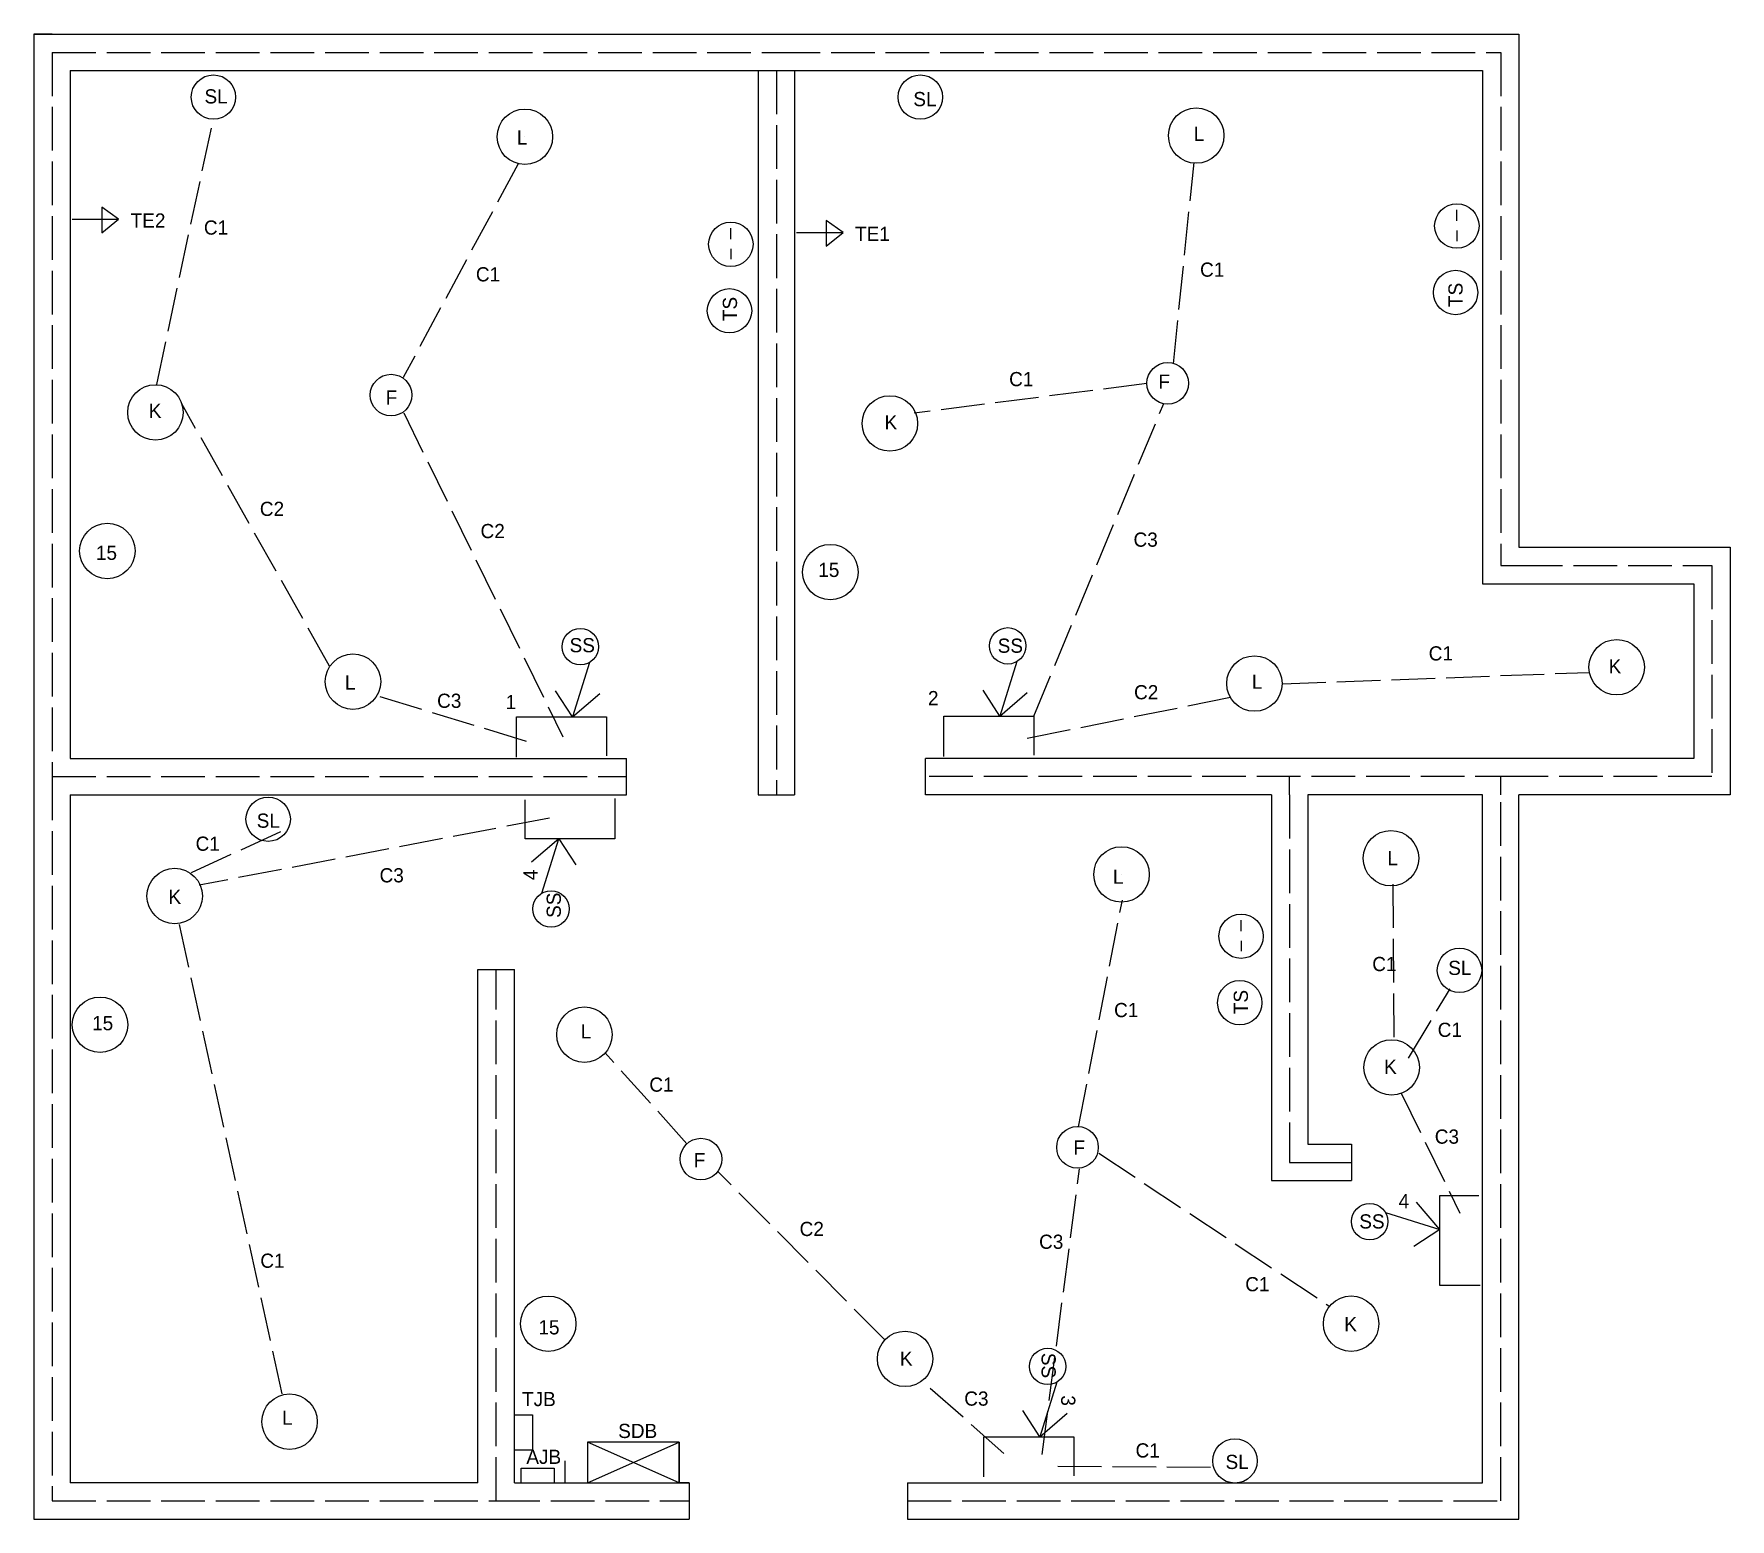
# Model space of a CAD drawing. Header units: inches. Extents: x 32 to 498, y 13 to 421.
import ezdxf

# ---------------------------------------------------------------- set-up
doc = ezdxf.new("R2010")
doc.units = ezdxf.units.IN
doc.header["$MEASUREMENT"] = 0
doc.linetypes.add('ACAD_ISO02W100', pattern=[15, 12, -3])

msp = doc.modelspace()

# ---------------------------------------------------------------- linework, layer by layer
for p, q in [((32.07, 420.8), (37.07, 420.8)), ((32.07, 420.74), (236.07, 420.74)), ((32.07, 420.74), (32.07, 216.74)), ((236.07, 420.74), (440.07, 420.74)), ((236.07, 420.74), (440.07, 420.74)), ((440.07, 420.74), (440.07, 279.74)), ((440.07, 420.74), (440.07, 279.74)), ((42.07, 410.74), (236.07, 410.74)), ((42.07, 410.74), (42.07, 221.74)), ((231.07, 410.74), (231.07, 211.74)), ((236.07, 410.74), (430.07, 410.74)), ((241.07, 410.74), (241.07, 211.74)), ((241.07, 410.74), (241.07, 211.74)), ((430.07, 410.74), (430.07, 279.74)), ((166.96, 392.55), (166.96, 392.55)), ((351.39, 392.87), (351.39, 392.87)), ((55.34, 369.91), (50.71, 373.2)), ((50.71, 373.2), (50.71, 366.13)), ((42.6, 369.91), (55.34, 369.91)), ((50.71, 366.13), (55.34, 369.91)), ((254.36, 366.25), (249.73, 369.53)), ((249.73, 369.53), (249.73, 362.46)), ((423.04, 369.47), (423.04, 372.47)), ((223.55, 364.44), (223.55, 367.44)), ((241.62, 366.25), (254.36, 366.25)), ((249.73, 362.46), (254.36, 366.25)), ((423.01, 366.79), (422.99, 363.9)), ((223.53, 361.76), (223.5, 358.87)), ((130.19, 321.57), (130.19, 321.57)), ((130.19, 321.57), (130.19, 321.57)), ((130.19, 321.57), (130.19, 321.57)), ((130.19, 321.57), (130.19, 321.57)), ((343.57, 324.8), (343.57, 324.8)), ((343.57, 324.8), (343.57, 324.8)), ((343.57, 324.8), (343.57, 324.8)), ((343.57, 324.8), (343.57, 324.8)), ((65.45, 316.8), (65.45, 316.8)), ((267.23, 313.77), (267.23, 313.77)), ((430.07, 279.74), (430.07, 269.74)), ((435.07, 279.74), (435.07, 274.74)), ((440.07, 279.74), (498.07, 279.74)), ((498.07, 279.74), (498.07, 211.74)), ((435.07, 274.74), (440.07, 274.74)), ((430.07, 269.74), (440.07, 269.74)), ((440.07, 269.74), (488.07, 269.74)), ((488.07, 269.74), (488.07, 221.74)), ((184.72, 248.1), (180.04, 233.13)), ((302.13, 248.34), (297.45, 233.38)), ((119.73, 242.83), (119.73, 242.83)), ((367.39, 242.32), (367.39, 242.32)), ((466.92, 246.81), (466.92, 246.81)), ((180.04, 233.13), (175.41, 240.28)), ((180.04, 233.13), (187.58, 239.57)), ((297.45, 233.38), (292.83, 240.53)), ((297.45, 233.38), (304.99, 239.81)), ((164.68, 222.06), (164.68, 233.13)), ((164.68, 233.13), (189.37, 233.13)), ((180.04, 233.13), (180.04, 233.13)), ((180.04, 233.13), (180.04, 233.13)), ((189.37, 233.13), (189.37, 222.42)), ((282.09, 222.3), (282.09, 233.38)), ((282.09, 233.38), (306.78, 233.38)), ((297.45, 233.38), (297.45, 233.38)), ((297.45, 233.38), (297.45, 233.38)), ((306.78, 233.38), (306.78, 222.66)), ((42.07, 221.74), (194.89, 221.74)), ((194.89, 211.74), (194.89, 221.74)), ((440.07, 221.74), (276.99, 221.74)), ((276.99, 211.74), (276.99, 221.74)), ((488.07, 221.74), (440.07, 221.74)), ((32.07, 216.74), (32.07, 12.74)), ((435.07, 211.74), (435.07, 216.74)), ((42.07, 211.74), (42.07, 22.74)), ((42.07, 211.74), (194.89, 211.74)), ((166.99, 199.66), (166.99, 210.38)), ((191.67, 210.74), (191.67, 199.66)), ((231.07, 211.74), (241.07, 211.74)), ((372.07, 211.74), (276.99, 211.74)), ((372.07, 211.74), (372.07, 115.74)), ((430.07, 211.74), (382.07, 211.74)), ((382.07, 211.74), (382.07, 115.74)), ((430.07, 22.74), (430.07, 211.74)), ((498.07, 211.74), (440.07, 211.74)), ((440.07, 12.74), (440.07, 211.74)), ((191.67, 199.66), (166.99, 199.66)), ((176.31, 199.66), (168.77, 193.23)), ((171.64, 184.7), (176.31, 199.66)), ((176.31, 199.66), (176.31, 199.66)), ((176.31, 199.66), (176.31, 199.66)), ((176.31, 199.66), (180.94, 192.52)), ((404.91, 194.32), (404.91, 194.32)), ((330.88, 189.86), (330.88, 189.86)), ((70.74, 183.93), (70.74, 183.93)), ((363.75, 174.32), (363.75, 177.32)), ((363.73, 171.65), (363.71, 168.75)), ((154.07, 22.74), (154.07, 163.74)), ((154.07, 163.74), (164.07, 163.74)), ((164.07, 22.74), (164.07, 163.74)), ((183.31, 145.84), (183.31, 145.84)), ((405.08, 136.84), (405.08, 136.84)), ((318.78, 114.87), (318.78, 114.87)), ((318.78, 114.87), (318.78, 114.87)), ((318.78, 114.87), (318.78, 114.87)), ((318.78, 114.87), (318.78, 114.87)), ((372.07, 115.74), (372.07, 105.74)), ((377.07, 115.74), (377.07, 110.74)), ((382.07, 115.74), (394.07, 115.74)), ((394.07, 115.74), (394.07, 105.74)), ((215.33, 111.64), (215.33, 111.64)), ((215.33, 111.64), (215.33, 111.64)), ((215.33, 111.64), (215.33, 111.64)), ((215.33, 111.64), (215.33, 111.64)), ((382.07, 110.74), (394.07, 110.74)), ((372.07, 105.74), (382.07, 105.74)), ((382.07, 105.74), (394.07, 105.74)), ((418.36, 92.29), (411.92, 99.83)), ((418.36, 76.93), (418.36, 101.61)), ((418.36, 101.61), (429.08, 101.61)), ((403.39, 96.96), (418.36, 92.29)), ((418.36, 92.29), (411.21, 87.66)), ((418.36, 92.29), (418.36, 92.29)), ((418.36, 92.29), (418.36, 92.29)), ((429.43, 76.93), (418.36, 76.93)), ((393.96, 66.42), (393.96, 66.42)), ((271.41, 56.76), (271.41, 56.76)), ((313.1, 50.35), (308.43, 35.38)), ((308.43, 35.38), (303.8, 42.53)), ((102.31, 39.5), (102.31, 39.5)), ((164.07, 32.46), (164.07, 41.35)), ((164.07, 41.35), (169.07, 41.35)), ((169.07, 41.35), (169.07, 31.69)), ((308.43, 35.38), (315.97, 41.81)), ((209.38, 33.9), (184.2, 33.9)), ((184.2, 33.9), (184.2, 22.74)), ((184.2, 22.74), (209.38, 33.9)), ((209.38, 22.74), (184.2, 33.9)), ((209.38, 22.74), (209.38, 33.9)), ((209.38, 33.9), (209.38, 22.74)), ((293.07, 24.31), (293.07, 35.38)), ((293.07, 35.38), (317.75, 35.38)), ((308.43, 35.38), (308.43, 35.38)), ((308.43, 35.38), (308.43, 35.38)), ((317.75, 35.38), (317.75, 24.66)), ((164.07, 22.74), (164.07, 32.46)), ((169.07, 31.69), (164.07, 31.69)), ((178.07, 22.74), (178.07, 28.74)), ((165.97, 22.74), (165.97, 26.76)), ((165.97, 26.76), (174.97, 26.76)), ((174.97, 26.76), (174.97, 22.74)), ((154.07, 22.74), (42.07, 22.74)), ((164.07, 22.74), (212.07, 22.74)), ((164.07, 22.74), (178.07, 22.74)), ((164.07, 22.74), (165.97, 22.74)), ((212.07, 22.74), (209.38, 22.74)), ((212.07, 22.74), (212.07, 12.74)), ((272.07, 22.74), (430.07, 22.74)), ((272.07, 22.74), (272.07, 12.74)), ((32.07, 12.74), (159.07, 12.74)), ((32.07, 12.74), (159.07, 12.74)), ((159.07, 12.74), (212.07, 12.74)), ((272.07, 12.74), (440.07, 12.74))]:
    msp.add_line(p, q)
at = {"linetype": 'ACAD_ISO02W100'}
for p, q in [((37.07, 415.74), (236.07, 415.74)), ((37.07, 415.74), (37.07, 216.74)), ((236.07, 415.74), (435.07, 415.74)), ((435.07, 415.74), (435.07, 279.74)), ((236.07, 410.74), (236.07, 211.74)), ((440.07, 274.74), (493.07, 274.74)), ((493.07, 274.74), (493.07, 216.74)), ((37.07, 216.74), (37.07, 17.74)), ((37.07, 216.74), (194.89, 216.74)), ((440.07, 216.74), (276.99, 216.74)), ((377.07, 211.74), (377.07, 216.74)), ((493.07, 216.74), (440.07, 216.74)), ((377.07, 211.74), (377.07, 115.74)), ((435.07, 17.74), (435.07, 211.74)), ((159.07, 17.74), (159.07, 163.74)), ((377.07, 110.74), (382.07, 110.74)), ((37.07, 17.74), (159.07, 17.74)), ((159.07, 17.74), (212.07, 17.74)), ((272.07, 17.74), (435.07, 17.74))]:
    msp.add_line(p, q, dxfattribs=at)
at = {"color": 5, "linetype": 'ACAD_ISO02W100'}
for p, q in [((65.82, 324.5), (81.42, 397.68)), ((165.12, 385.14), (133.53, 326.38)), ((345.14, 330.14), (350.8, 385.5)), ((337.84, 324.76), (273.95, 316.57)), ((113.31, 247.07), (72.68, 319.21)), ((306.78, 233.38), (342.5, 319.27)), ((133.67, 316.65), (177.42, 227.66)), ((375.06, 242.25), (459.25, 245.39)), ((167.37, 226.43), (126.18, 238.99)), ((304.96, 227.27), (361.37, 238.67)), ((173.75, 205.35), (77.51, 186.92)), ((75.36, 190.38), (102.06, 202.69)), ((405.45, 187.16), (405.71, 143.88)), ((319.02, 120.48), (331.12, 182.79)), ((72.02, 176.14), (100.3, 46.57)), ((409.71, 139.41), (421.15, 158.39)), ((211.49, 115.86), (188.9, 140.98)), ((407.72, 129.78), (423.84, 96.82)), ((324.61, 113.27), (387.83, 71.36)), ((265.91, 61.94), (219.97, 108.26)), ((309.09, 30.48), (319.33, 108.98)), ((298.58, 30.78), (276.52, 50.24)), ((313.36, 27.24), (355.88, 27.02))]:
    msp.add_line(p, q, dxfattribs=at)
for centre, radius in [((81.39, 403.44), 6.1), ((275.6, 403.44), 6.1), ((166.96, 392.55), 7.62), ((351.39, 392.87), 7.62), ((423.01, 368.03), 6.1), ((223.53, 363), 6.1), ((422.65, 349.76), 6.1), ((223.17, 344.73), 6.1), ((130.19, 321.57), 5.72), ((343.57, 324.8), 5.72), ((65.45, 316.8), 7.62), ((267.23, 313.77), 7.62), ((52.25, 278.74), 7.62), ((250.88, 272.93), 7.62), ((182.21, 252.43), 5), ((299.62, 252.67), 5), ((466.92, 246.81), 7.62), ((119.73, 242.83), 7.62), ((367.39, 242.32), 7.62), ((96.43, 205.03), 6.1), ((404.91, 194.32), 7.62), ((330.88, 189.86), 7.62), ((70.74, 183.93), 7.62), ((174.14, 180.37), 5), ((363.73, 172.88), 6.1), ((423.73, 163.51), 6.1), ((363.37, 154.61), 6.1), ((50.24, 148.56), 7.62), ((183.31, 145.84), 7.62), ((405.08, 136.84), 7.62), ((215.33, 111.64), 5.72), ((318.78, 114.87), 5.72), ((399.06, 94.46), 5), ((173.38, 66.41), 7.62), ((393.96, 66.42), 7.62), ((271.41, 56.76), 7.62), ((310.6, 54.68), 5), ((102.31, 39.5), 7.62), ((362.04, 28.73), 6.1)]:
    msp.add_circle(centre, radius)

# ---------------------------------------------------------------- texts
at = {"char_height": 3.9, "width": 189.6898, "attachment_point": 1}
for s, insert in [('SL', (78.93, 405.6)), ('SL', (273.67, 404.85)), ('L', (164.75, 394.29)), ('L', (350.69, 395.31)), ('TE2', (58.64, 371.48)), ('TE1', (257.66, 367.82)), ('F', (341.03, 327.22)), ('F', (128.7, 322.88)), ('K', (63.62, 319.21)), ('K', (265.78, 316.02)), ('15', (49.1, 280.19)), ('15', (247.56, 275.49)), ('SS', (179.24, 254.81)), ('SS', (296.85, 254.66)), ('K', (464.7, 248.99)), ('L', (117.52, 244.57)), ('L', (366.69, 244.77)), ('1', (161.68, 239.18)), ('2', (277.7, 240.26)), ('SL', (93.28, 206.59)), ('L', (403.9, 196.3)), ('L', (328.51, 191.2)), ('K', (69.04, 185.66)), ('SL', (420.64, 166.14)), ('15', (48.05, 150.95)), ('L', (182.27, 148.7)), ('K', (402.99, 138.97)), ('F', (317.66, 116.78)), ('F', (213.37, 113.33)), ('4', (407, 102.05)), ('SS', (396.2, 96.48)), ('15', (170.67, 67.38)), ('K', (392.07, 68.24)), ('K', (270, 58.78)), ('TJB', (166.17, 47.67)), ('L', (100.25, 42.54)), ('SDB', (192.59, 38.91)), ('AJB', (167.36, 31.8)), ('SL', (359.45, 30.4))]:
    msp.add_mtext(s, dxfattribs=dict(at, insert=insert))
at = {"color": 5, "char_height": 3.9, "width": 189.6898, "attachment_point": 1}
for s, insert in [('C1', (78.77, 369.55)), ('C1', (153.5, 356.71)), ('C1', (352.45, 357.99)), ('C1', (300, 327.91)), ('C2', (94.14, 292.26)), ('C2', (154.77, 286.16)), ('C3', (334.17, 283.81)), ('C1', (415.27, 252.55)), ('C3', (142.84, 239.53)), ('C2', (334.32, 241.88)), ('C1', (76.49, 200.26)), ('C3', (127.03, 191.58)), ('C1', (399.76, 167.2)), ('C1', (328.83, 154.55)), ('C1', (417.74, 149.12)), ('C1', (201.15, 134.07)), ('C3', (416.94, 119.78)), ('C2', (242.43, 94.41)), ('C3', (308.23, 90.89)), ('C1', (94.27, 85.68)), ('C1', (364.87, 79.23)), ('C3', (287.67, 47.8)), ('C1', (334.73, 33.56))]:
    msp.add_mtext(s, dxfattribs=dict(at, insert=insert))
at = {"char_height": 3.9, "width": 189.6898, "attachment_point": 1}
for s, insert, rotation in [('TS', (420.69, 345.76), 90), ('TS', (221.34, 341.89), 90), ('4', (166.55, 188.3), 90), ('SS', (172.94, 177.92), 90), ('TS', (361.7, 151.47), 90), ('SS', (312.8, 58.42), 270), ('3', (318.19, 46.74), 270)]:
    msp.add_mtext(s, dxfattribs=dict(at, insert=insert, rotation=rotation))

doc.saveas('drawing.dxf')
